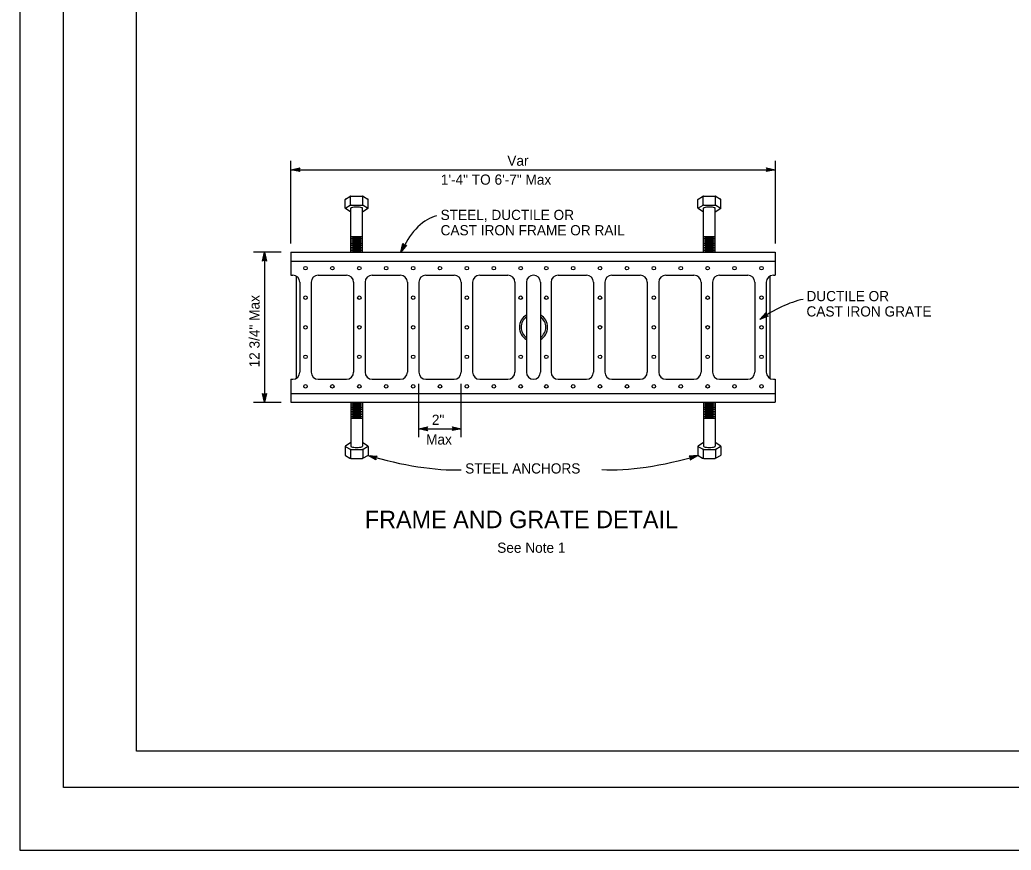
# Model space of a CAD drawing. Extents: x -893 to 867, y -474 to 712.
# Drawn here: x -893 to -213, y -474 to 96 of the extents above; entities that cross this region are included whole.
import ezdxf

# ---------------------------------------------------------------- set-up
doc = ezdxf.new("R2010")
doc.units = 0
for name, color, linetype in [('56 Stage 3 Anno', 7, 'Continuous'), ('57 Undefined', 7, 'Continuous'), ('60 Nongeo Data', 7, 'Continuous'), ('border_PLOTTING-ELEMENTS', 7, 'Continuous'), ('border_rw_22x34_Cut_Lines', 7, 'Continuous'), ('border_SHEET', 7, 'Continuous')]:
    doc.layers.add(name, color=color, linetype=linetype)

msp = doc.modelspace()

# ---------------------------------------------------------------- linework, layer by layer
at = {"layer": '56 Stage 3 Anno'}
for p, q in [((-707.45, -57.86), (-707.45, -1.18)), ((-707.45, -7.23), (-701.45, -5.9)), ((-706.06, -7.23), (-701.69, -6.26)), ((-704.69, -7.23), (-701.86, -6.61)), ((-701.45, -5.9), (-702.25, -7.23)), ((-701.45, -5.9), (-701.45, -5.9)), ((-380.49, -7.23), (-381.29, -5.89)), ((-381.29, -5.89), (-381.29, -5.89)), ((-381.29, -5.89), (-375.29, -7.23)), ((-381.07, -6.25), (-376.67, -7.23)), ((-380.84, -6.61), (-378.05, -7.23)), ((-375.29, -1.18), (-375.29, -57.86)), ((-707.45, -7.23), (-375.29, -7.23)), ((-701.45, -8.57), (-707.45, -7.23)), ((-707.45, -7.23), (-707.45, -7.23)), ((-701.67, -8.22), (-706.07, -7.23)), ((-701.9, -7.86), (-704.69, -7.23)), ((-703.31, -7.24), (-702.1, -6.97)), ((-702.08, -7.51), (-703.31, -7.24)), ((-702.25, -7.23), (-701.45, -8.57)), ((-701.45, -8.57), (-701.45, -8.57)), ((-375.29, -7.23), (-381.29, -8.56)), ((-381.29, -8.56), (-380.49, -7.23)), ((-381.29, -8.56), (-381.29, -8.56)), ((-376.68, -7.24), (-381.05, -8.2)), ((-378.05, -7.23), (-380.88, -7.86)), ((-380.66, -6.95), (-379.43, -7.23)), ((-379.43, -7.23), (-380.64, -7.5)), ((-375.29, -7.23), (-375.29, -7.23)), ((-632.04, -63.91), (-630.61, -57.93)), ((-628.21, -59.1), (-632.04, -63.91)), ((-631.44, -62.66), (-630.39, -58.3)), ((-628.63, -59.14), (-631.44, -62.67)), ((-630.83, -61.42), (-630.16, -58.61)), ((-629.05, -59.19), (-630.83, -61.42)), ((-630.61, -57.93), (-630.61, -57.93)), ((-630.61, -57.93), (-629.77, -59.23)), ((-630.23, -60.18), (-629.94, -58.98)), ((-629.44, -59.2), (-630.23, -60.18)), ((-629.77, -59.23), (-628.21, -59.1)), ((-628.21, -59.1), (-628.21, -59.1)), ((-714.16, -63.91), (-733.07, -63.91)), ((-726.94, -69.91), (-725.6, -63.91)), ((-726.59, -69.69), (-725.6, -65.29)), ((-726.23, -69.46), (-725.6, -66.67)), ((-725.6, -63.91), (-725.6, -166.76)), ((-725.6, -63.91), (-725.6, -63.91)), ((-725.6, -63.91), (-724.27, -69.91)), ((-725.6, -65.3), (-724.63, -69.67)), ((-725.6, -66.67), (-724.98, -69.5)), ((-632.04, -63.91), (-632.04, -63.91)), ((-725.6, -69.11), (-726.94, -69.91)), ((-726.94, -69.91), (-726.94, -69.91)), ((-725.88, -69.28), (-725.6, -68.05)), ((-725.6, -68.05), (-725.34, -69.26)), ((-724.27, -69.91), (-725.6, -69.11)), ((-724.27, -69.91), (-724.27, -69.91)), ((-385.8, -110.07), (-381.7, -105.49)), ((-380.14, -107.66), (-385.8, -110.07)), ((-384.67, -109.26), (-381.68, -105.92)), ((-380.52, -107.5), (-384.67, -109.27)), ((-383.55, -108.46), (-381.62, -106.31)), ((-380.92, -107.34), (-383.55, -108.46)), ((-382.43, -107.66), (-381.6, -106.74)), ((-381.27, -107.16), (-382.43, -107.66)), ((-381.7, -105.49), (-381.7, -105.49)), ((-381.7, -105.49), (-381.57, -107.04)), ((-381.57, -107.04), (-380.14, -107.66)), ((-380.14, -107.66), (-380.14, -107.66)), ((-385.8, -110.07), (-385.8, -110.07)), ((-619.72, -190.81), (-619.72, -154.13)), ((-590.68, -190.81), (-590.68, -154.13)), ((-725.6, -166.76), (-726.93, -160.76)), ((-726.93, -160.76), (-726.93, -160.76)), ((-726.93, -160.76), (-725.6, -161.56)), ((-725.6, -165.37), (-726.57, -161)), ((-725.6, -164), (-726.23, -161.18)), ((-725.6, -162.62), (-725.87, -161.41)), ((-725.6, -161.56), (-724.26, -160.76)), ((-724.26, -160.76), (-725.6, -166.76)), ((-724.62, -160.98), (-725.6, -165.38)), ((-724.98, -161.21), (-725.6, -164)), ((-725.32, -161.39), (-725.6, -162.62)), ((-724.26, -160.76), (-724.26, -160.76)), ((-733.07, -166.76), (-714.16, -166.76)), ((-725.6, -166.76), (-725.6, -166.76)), ((-619.72, -184.93), (-613.72, -183.6)), ((-613.72, -183.6), (-614.52, -184.93)), ((-613.72, -183.6), (-613.72, -183.6)), ((-595.88, -184.93), (-596.68, -183.59)), ((-596.68, -183.59), (-596.68, -183.59)), ((-596.68, -183.59), (-590.68, -184.93)), ((-613.72, -186.27), (-619.72, -184.93)), ((-619.72, -184.93), (-619.72, -184.93)), ((-619.72, -184.93), (-590.68, -184.93)), ((-613.94, -185.91), (-618.34, -184.93)), ((-618.33, -184.93), (-613.96, -183.96)), ((-616.96, -184.93), (-614.13, -184.31)), ((-614.17, -185.55), (-616.96, -184.93)), ((-615.58, -184.93), (-614.37, -184.66)), ((-614.35, -185.21), (-615.58, -184.93)), ((-614.52, -184.93), (-613.72, -186.27)), ((-613.72, -186.27), (-613.72, -186.27)), ((-590.68, -184.93), (-596.68, -186.26)), ((-596.68, -186.26), (-595.88, -184.93)), ((-596.68, -186.26), (-596.68, -186.26)), ((-596.46, -183.95), (-592.06, -184.93)), ((-592.07, -184.93), (-596.44, -185.9)), ((-593.44, -184.93), (-596.27, -185.55)), ((-596.23, -184.31), (-593.44, -184.93)), ((-596.05, -184.65), (-594.82, -184.93)), ((-594.82, -184.93), (-596.03, -185.19)), ((-590.68, -184.93), (-590.68, -184.93)), ((-649.16, -206.23), (-654.53, -203.23)), ((-654.53, -203.23), (-654.53, -203.23)), ((-654.53, -203.23), (-648.4, -203.67)), ((-649.27, -205.83), (-653.21, -203.63)), ((-653.19, -203.63), (-648.73, -203.95)), ((-649.39, -205.42), (-651.88, -204.02)), ((-651.88, -204.02), (-648.99, -204.23)), ((-648.4, -203.67), (-649.54, -204.72)), ((-648.4, -203.67), (-648.4, -203.67)), ((-428.21, -203.29), (-434.34, -203.73)), ((-434.34, -203.73), (-434.34, -203.73)), ((-434.34, -203.73), (-433.19, -204.77)), ((-429.54, -203.68), (-434.01, -204)), ((-433.58, -206.29), (-428.21, -203.29)), ((-433.47, -205.88), (-429.53, -203.68)), ((-428.21, -203.29), (-428.21, -203.29)), ((-649.46, -205.03), (-650.56, -204.42)), ((-650.56, -204.42), (-649.32, -204.51)), ((-649.54, -204.72), (-649.16, -206.23)), ((-649.16, -206.23), (-649.16, -206.23)), ((-430.86, -204.08), (-433.74, -204.29)), ((-433.19, -204.77), (-433.58, -206.29)), ((-433.58, -206.29), (-433.58, -206.29)), ((-432.18, -204.47), (-433.42, -204.56)), ((-433.35, -205.47), (-430.86, -204.08)), ((-433.28, -205.09), (-432.18, -204.47))]:
    msp.add_line(p, q, dxfattribs=at)
for centre, major_axis, ratio, start_param, end_param in [((-614.45, -64.28), (-14.24, -24.33), 0.556561, 3.601113, 4.916032), ((-372.1, -127.49), (-38.11, -26.64), 0.47577, 3.981505, 4.739161), ((-641.5, -183.64), (-75.18, 20.11), 0.287812, 1.473935, 2.388976), ((-441.06, -183.64), (75.18, 20.11), 0.287812, 3.855861, 4.806755)]:
    msp.add_ellipse(centre, major_axis=major_axis, ratio=ratio, start_param=start_param, end_param=end_param, dxfattribs=at)
at = {"layer": '60 Nongeo Data'}
for p, q in [((-670.07, -27.39), (-667.05, -25.64)), ((-666.59, -31.35), (-666.59, -25.69)), ((-666.29, -25.38), (-658.46, -25.38)), ((-658.16, -31.22), (-658.16, -25.94)), ((-657.71, -25.68), (-654.68, -27.39)), ((-428.06, -27.39), (-425.03, -25.64)), ((-424.58, -31.35), (-424.58, -25.69)), ((-424.28, -25.38), (-416.45, -25.38)), ((-416.15, -31.22), (-416.15, -25.94)), ((-415.69, -25.68), (-412.67, -27.39)), ((-670.22, -33.54), (-670.22, -27.65)), ((-666.43, -36.36), (-670.09, -33.79)), ((-669.77, -33.43), (-666.74, -31.61)), ((-666.43, -63.91), (-666.43, -33.66)), ((-666.29, -31.52), (-658.46, -31.52)), ((-658.32, -63.91), (-658.32, -33.66)), ((-654.66, -33.79), (-658.32, -36.36)), ((-658.01, -31.65), (-654.98, -33.43)), ((-654.53, -33.54), (-654.53, -27.65)), ((-428.21, -33.54), (-428.21, -27.65)), ((-424.42, -36.36), (-428.08, -33.79)), ((-427.75, -33.43), (-424.73, -31.61)), ((-424.42, -63.91), (-424.42, -33.66)), ((-424.28, -31.52), (-416.45, -31.52)), ((-416.31, -63.91), (-416.31, -33.66)), ((-412.64, -33.79), (-416.31, -36.36)), ((-416, -31.65), (-412.97, -33.43)), ((-412.52, -33.54), (-412.52, -27.65)), ((-666.43, -53.02), (-658.32, -53.02)), ((-666.43, -54.23), (-658.32, -54.23)), ((-665.22, -53.62), (-659.53, -53.62)), ((-424.42, -53.02), (-416.31, -53.02)), ((-424.42, -54.23), (-416.31, -54.23)), ((-423.21, -53.62), (-417.52, -53.62)), ((-666.43, -55.44), (-658.32, -55.44)), ((-666.43, -56.65), (-658.32, -56.65)), ((-666.43, -57.86), (-658.32, -57.86)), ((-666.43, -59.07), (-658.32, -59.07)), ((-666.43, -60.28), (-658.32, -60.28)), ((-665.22, -54.83), (-659.53, -54.83)), ((-665.22, -56.04), (-659.53, -56.04)), ((-665.22, -57.25), (-659.53, -57.25)), ((-665.22, -58.46), (-659.53, -58.46)), ((-665.22, -59.67), (-659.53, -59.67)), ((-665.22, -60.88), (-659.53, -60.88)), ((-424.42, -55.44), (-416.31, -55.44)), ((-424.42, -56.65), (-416.31, -56.65)), ((-424.42, -57.86), (-416.31, -57.86)), ((-424.42, -59.07), (-416.31, -59.07)), ((-424.42, -60.28), (-416.31, -60.28)), ((-423.21, -54.83), (-417.52, -54.83)), ((-423.21, -56.04), (-417.52, -56.04)), ((-423.21, -57.25), (-417.52, -57.25)), ((-423.21, -58.46), (-417.52, -58.46)), ((-423.21, -59.67), (-417.52, -59.67)), ((-423.21, -60.88), (-417.52, -60.88)), ((-707.45, -63.91), (-375.29, -63.91)), ((-707.45, -63.91), (-707.45, -79.64)), ((-666.43, -61.49), (-658.32, -61.49)), ((-666.43, -62.7), (-658.32, -62.7)), ((-665.22, -62.09), (-659.53, -62.09)), ((-665.22, -63.3), (-659.53, -63.3)), ((-424.42, -61.49), (-416.31, -61.49)), ((-424.42, -62.7), (-416.31, -62.7)), ((-423.21, -62.09), (-417.52, -62.09)), ((-423.21, -63.3), (-417.52, -63.3)), ((-375.29, -63.91), (-375.29, -79.64)), ((-707.45, -69.96), (-375.29, -69.96)), ((-707.45, -79.64), (-706.24, -79.64)), ((-703.82, -80.29), (-703.82, -150.38)), ((-688.69, -79.64), (-669.33, -79.64)), ((-651.79, -79.64), (-632.43, -79.64)), ((-614.88, -79.64), (-595.52, -79.64)), ((-577.97, -79.64), (-558.61, -79.64)), ((-524.13, -79.64), (-504.76, -79.64)), ((-487.22, -79.64), (-467.86, -79.64)), ((-450.31, -79.64), (-430.95, -79.64)), ((-413.41, -79.64), (-394.04, -79.64)), ((-378.92, -80.29), (-378.92, -150.38)), ((-376.5, -79.64), (-375.29, -79.64)), ((-701.4, -84.48), (-701.4, -146.19)), ((-693.54, -84.48), (-693.54, -146.19)), ((-664.49, -84.48), (-664.49, -146.19)), ((-656.63, -84.48), (-656.63, -146.19)), ((-627.59, -84.48), (-627.59, -146.19)), ((-619.72, -84.48), (-619.72, -146.19)), ((-590.68, -84.48), (-590.68, -146.19)), ((-582.81, -84.48), (-582.81, -146.19)), ((-553.77, -84.48), (-553.77, -146.19)), ((-545.91, -84.48), (-545.91, -146.19)), ((-536.23, -84.48), (-536.23, -146.19)), ((-528.97, -84.48), (-528.97, -146.19)), ((-499.92, -84.48), (-499.92, -146.19)), ((-492.06, -84.48), (-492.06, -146.19)), ((-463.02, -84.48), (-463.02, -146.19)), ((-455.15, -84.48), (-455.15, -146.19)), ((-426.11, -84.48), (-426.11, -146.19)), ((-418.25, -84.48), (-418.25, -146.19)), ((-389.2, -84.48), (-389.2, -146.19)), ((-381.34, -84.48), (-381.34, -146.19)), ((-707.45, -151.03), (-707.45, -166.76)), ((-707.45, -151.03), (-706.24, -151.03)), ((-688.69, -151.03), (-669.33, -151.03)), ((-651.79, -151.03), (-632.43, -151.03)), ((-614.88, -151.03), (-595.52, -151.03)), ((-577.97, -151.03), (-558.61, -151.03)), ((-524.13, -151.03), (-504.76, -151.03)), ((-487.22, -151.03), (-467.86, -151.03)), ((-450.31, -151.03), (-430.95, -151.03)), ((-413.41, -151.03), (-394.04, -151.03)), ((-376.5, -151.03), (-375.29, -151.03)), ((-375.29, -151.03), (-375.29, -166.76)), ((-707.45, -160.71), (-375.29, -160.71)), ((-707.45, -166.76), (-375.29, -166.76)), ((-666.43, -166.76), (-666.43, -197.01)), ((-666.43, -167.97), (-658.32, -167.97)), ((-666.43, -169.18), (-658.32, -169.18)), ((-665.22, -167.37), (-659.53, -167.37)), ((-665.22, -168.58), (-659.53, -168.58)), ((-665.22, -169.79), (-659.53, -169.79)), ((-658.32, -166.76), (-658.32, -197.01)), ((-424.42, -166.76), (-424.42, -197.01)), ((-424.42, -167.97), (-416.31, -167.97)), ((-424.42, -169.18), (-416.31, -169.18)), ((-423.21, -167.37), (-417.52, -167.37)), ((-423.21, -168.58), (-417.52, -168.58)), ((-423.21, -169.79), (-417.52, -169.79)), ((-416.31, -166.76), (-416.31, -197.01)), ((-666.43, -170.39), (-658.32, -170.39)), ((-666.43, -171.6), (-658.32, -171.6)), ((-666.43, -172.81), (-658.32, -172.81)), ((-666.43, -174.02), (-658.32, -174.02)), ((-666.43, -175.23), (-658.32, -175.23)), ((-666.43, -176.44), (-658.32, -176.44)), ((-665.22, -171), (-659.53, -171)), ((-665.22, -172.21), (-659.53, -172.21)), ((-665.22, -173.42), (-659.53, -173.42)), ((-665.22, -174.63), (-659.53, -174.63)), ((-665.22, -175.84), (-659.53, -175.84)), ((-424.42, -170.39), (-416.31, -170.39)), ((-424.42, -171.6), (-416.31, -171.6)), ((-424.42, -172.81), (-416.31, -172.81)), ((-424.42, -174.02), (-416.31, -174.02)), ((-424.42, -175.23), (-416.31, -175.23)), ((-424.42, -176.44), (-416.31, -176.44)), ((-423.21, -171), (-417.52, -171)), ((-423.21, -172.21), (-417.52, -172.21)), ((-423.21, -173.42), (-417.52, -173.42)), ((-423.21, -174.63), (-417.52, -174.63)), ((-423.21, -175.84), (-417.52, -175.84)), ((-666.43, -177.65), (-658.32, -177.65)), ((-665.22, -177.05), (-659.53, -177.05)), ((-424.42, -177.65), (-416.31, -177.65)), ((-423.21, -177.05), (-417.52, -177.05)), ((-670.22, -197.13), (-670.22, -203.02)), ((-666.43, -194.31), (-670.09, -196.88)), ((-654.66, -196.88), (-658.32, -194.31)), ((-654.53, -197.13), (-654.53, -203.02)), ((-428.21, -197.13), (-428.21, -203.02)), ((-424.42, -194.31), (-428.08, -196.88)), ((-412.64, -196.88), (-416.31, -194.31)), ((-412.52, -197.13), (-412.52, -203.02)), ((-670.07, -203.28), (-667.05, -205.03)), ((-669.77, -197.25), (-666.74, -199.06)), ((-666.59, -199.32), (-666.59, -204.99)), ((-666.29, -199.15), (-658.46, -199.15)), ((-658.16, -199.45), (-658.16, -204.73)), ((-658.01, -199.02), (-654.98, -197.24)), ((-657.71, -204.99), (-654.68, -203.28)), ((-428.06, -203.28), (-425.03, -205.03)), ((-427.75, -197.25), (-424.73, -199.06)), ((-424.58, -199.32), (-424.58, -204.99)), ((-424.28, -199.15), (-416.45, -199.15)), ((-416.15, -199.45), (-416.15, -204.73)), ((-416, -199.02), (-412.97, -197.24)), ((-415.69, -204.99), (-412.67, -203.28)), ((-666.29, -205.29), (-658.46, -205.29)), ((-424.28, -205.29), (-416.45, -205.29))]:
    msp.add_line(p, q, dxfattribs=at)
for centre in [(-697.47, -74.8), (-679.01, -74.8), (-660.56, -74.8), (-642.11, -74.8), (-623.65, -74.8), (-605.2, -74.8), (-586.75, -74.8), (-568.29, -74.8), (-549.84, -74.8), (-532.29, -74.8), (-513.84, -74.8), (-495.39, -74.8), (-476.93, -74.8), (-458.48, -74.8), (-440.03, -74.8), (-421.57, -74.8), (-403.12, -74.8), (-384.67, -74.8), (-697.47, -95.07), (-660.56, -95.07), (-623.65, -95.07), (-586.75, -95.07), (-549.84, -95.07), (-532.29, -95.07), (-495.39, -95.07), (-458.48, -95.07), (-421.57, -95.07), (-384.67, -95.07), (-697.47, -115.34), (-660.56, -115.34), (-623.65, -115.34), (-586.75, -115.34), (-495.39, -115.34), (-458.48, -115.34), (-421.57, -115.34), (-384.67, -115.34), (-697.47, -135.6), (-660.56, -135.6), (-623.65, -135.6), (-586.75, -135.6), (-549.84, -135.6), (-532.29, -135.6), (-495.39, -135.6), (-458.48, -135.6), (-421.57, -135.6), (-384.67, -135.6), (-697.47, -155.87), (-679.01, -155.87), (-660.56, -155.87), (-642.11, -155.87), (-623.65, -155.87), (-605.2, -155.87), (-586.75, -155.87), (-568.29, -155.87), (-549.84, -155.87), (-532.29, -155.87), (-513.84, -155.87), (-495.39, -155.87), (-476.93, -155.87), (-458.48, -155.87), (-440.03, -155.87), (-421.57, -155.87), (-403.12, -155.87), (-384.67, -155.87)]:
    msp.add_circle(centre, 1.21, dxfattribs=at)
for centre, radius, start, end in [((-666.9, -25.91), 0.303, 0, 119.94624), ((-666.29, -25.69), 0.303, 90, 180), ((-658.46, -25.69), 0.303, 0, 90), ((-657.86, -25.94), 0.303, 60.55382, 180), ((-424.88, -25.91), 0.303, 0, 119.94624), ((-424.28, -25.69), 0.303, 90, 180), ((-416.45, -25.69), 0.303, 0, 90), ((-415.84, -25.94), 0.303, 60.55382, 180), ((-669.92, -27.65), 0.303, 119.94661, 180), ((-669.92, -33.17), 0.303, 180, 300.97956), ((-669.92, -33.54), 0.303, 180, 234.94778), ((-666.9, -31.35), 0.303, 300.9792, 0), ((-666.29, -31.22), 0.303, 180, 270), ((-658.46, -31.22), 0.303, 270, 0), ((-657.86, -31.39), 0.303, 180, 239.51594), ((-654.83, -33.17), 0.303, 239.5161, 0), ((-654.83, -27.65), 0.303, 0, 60.55358), ((-654.83, -33.54), 0.303, 305.05222, 0), ((-427.91, -27.65), 0.303, 119.94661, 180), ((-427.91, -33.17), 0.303, 180, 300.97956), ((-427.91, -33.54), 0.303, 180, 234.94778), ((-424.88, -31.35), 0.303, 300.9792, 0), ((-424.28, -31.22), 0.303, 180, 270), ((-416.45, -31.22), 0.303, 270, 0), ((-415.84, -31.39), 0.303, 180, 239.51594), ((-412.82, -33.17), 0.303, 239.5161, 0), ((-412.82, -27.65), 0.303, 0, 60.55358), ((-412.82, -33.54), 0.303, 305.05222, 0), ((-706.24, -84.48), 4.84, 0, 90), ((-688.69, -84.48), 4.84, 90, 180), ((-669.33, -84.48), 4.84, 0, 90), ((-651.79, -84.48), 4.84, 90, 180), ((-632.43, -84.48), 4.84, 0, 90), ((-614.88, -84.48), 4.84, 90, 180), ((-595.52, -84.48), 4.84, 0, 90), ((-577.97, -84.48), 4.84, 90, 180), ((-558.61, -84.48), 4.84, 0, 90), ((-541.07, -84.48), 4.84, 90, 180), ((-541.07, -84.48), 4.84, 0, 90), ((-524.13, -84.48), 4.84, 90, 180), ((-504.76, -84.48), 4.84, 0, 90), ((-487.22, -84.48), 4.84, 90, 180), ((-467.86, -84.48), 4.84, 0, 90), ((-450.31, -84.48), 4.84, 90, 180), ((-430.95, -84.48), 4.84, 0, 90), ((-413.4, -84.48), 4.84, 90, 180), ((-394.04, -84.48), 4.84, 0, 90), ((-376.5, -84.48), 4.84, 90, 180), ((-541.07, -115.34), 9.68, 120, 240), ((-541.07, -115.34), 8.47, 124.84991, 235.15009), ((-541.07, -115.34), 9.68, 300, 60), ((-541.07, -115.34), 8.47, 304.84991, 55.15009), ((-706.24, -146.19), 4.84, 270, 360), ((-688.69, -146.19), 4.84, 180, 270), ((-669.33, -146.19), 4.84, 270, 360), ((-651.79, -146.19), 4.84, 180, 270), ((-632.43, -146.19), 4.84, 270, 360), ((-614.88, -146.19), 4.84, 180, 270), ((-595.52, -146.19), 4.84, 270, 360), ((-577.97, -146.19), 4.84, 180, 270), ((-558.61, -146.19), 4.84, 270, 0), ((-541.07, -146.19), 4.84, 180, 270), ((-541.07, -146.19), 4.84, 270, 0), ((-524.13, -146.19), 4.84, 180, 270), ((-504.76, -146.19), 4.84, 270, 360), ((-487.22, -146.19), 4.84, 180, 270), ((-467.86, -146.19), 4.84, 270, 360), ((-450.31, -146.19), 4.84, 180, 270), ((-430.95, -146.19), 4.84, 270, 360), ((-413.4, -146.19), 4.84, 180, 270), ((-394.04, -146.19), 4.84, 270, 0), ((-376.5, -146.19), 4.84, 180, 270), ((-669.92, -197.13), 0.303, 125.05222, 180), ((-669.92, -197.51), 0.303, 59.02044, 180), ((-654.83, -197.5), 0.303, 0, 120.4839), ((-654.83, -197.13), 0.303, 0, 54.94778), ((-427.91, -197.13), 0.303, 125.05222, 180), ((-427.91, -197.51), 0.303, 59.02044, 180), ((-412.82, -197.5), 0.303, 0, 120.4839), ((-412.82, -197.13), 0.303, 0, 54.94778), ((-669.92, -203.02), 0.303, 180, 240.05339), ((-666.9, -199.32), 0.303, 0, 59.0208), ((-666.29, -199.45), 0.303, 90, 180), ((-658.46, -199.45), 0.303, 0, 90), ((-657.86, -199.28), 0.303, 120.48406, 180), ((-654.83, -203.02), 0.303, 299.44642, 0), ((-427.91, -203.02), 0.303, 180, 240.05339), ((-424.88, -199.32), 0.303, 0, 59.0208), ((-424.28, -199.45), 0.303, 90, 180), ((-416.45, -199.45), 0.303, 0, 90), ((-415.84, -199.28), 0.303, 120.48406, 180), ((-412.82, -203.02), 0.303, 299.44642, 0), ((-666.9, -204.76), 0.303, 240.05376, 0), ((-666.29, -204.99), 0.303, 180, 270), ((-658.46, -204.99), 0.303, 270, 360), ((-657.86, -204.73), 0.303, 180, 299.44618), ((-424.88, -204.76), 0.303, 240.05376, 0), ((-424.28, -204.99), 0.303, 180, 270), ((-416.45, -204.99), 0.303, 270, 360), ((-415.84, -204.73), 0.303, 180, 299.44618)]:
    msp.add_arc(centre, radius, start, end, dxfattribs=at)
for centre, major_axis in [((-662.38, -33.66), (4.05, 0)), ((-420.36, -33.66), (4.05, 0)), ((-662.38, -197.01), (-4.05, 0)), ((-420.36, -197.01), (-4.05, 0))]:
    msp.add_ellipse(centre, major_axis=major_axis, ratio=0.180398, start_param=6.283185, end_param=9.424778, dxfattribs=at)
at = {"layer": 'border_PLOTTING-ELEMENTS'}
for points in [[(-893.46, -474.04), (866.54, -474.04), (866.54, 711.96), (-893.46, 711.96)], [(-863.46, 668.96), (836.54, 668.96), (836.54, -431.04), (-863.46, -431.04)]]:
    msp.add_lwpolyline(points, close=True, dxfattribs=at)
at = {"layer": 'border_rw_22x34_Cut_Lines'}
msp.add_lwpolyline([(-863.46, 668.96), (836.54, 668.96), (836.54, -431.04), (-863.46, -431.04)], close=True, dxfattribs=at)
at = {"layer": 'border_SHEET'}
for p, q in [((-813.46, -406.05), (-813.46, 643.95)), ((811.54, -406.05), (-813.46, -406.05))]:
    msp.add_line(p, q, dxfattribs=at)

# ---------------------------------------------------------------- texts
at = {"layer": '57 Undefined'}
for s, height, p in [('Var', 7, (-559.02, -4.54)), ('1\'-4" TO 6\'-7" Max', 7, (-604.62, -17.54)), ('STEEL, DUCTILE OR', 7, (-604.79, -41.76)), ('CAST IRON FRAME OR RAIL', 7, (-604.79, -52.26)), ('DUCTILE OR', 7, (-353.8, -97.45)), ('CAST IRON GRATE', 7, (-353.8, -107.95)), ('2"', 7, (-610.77, -182.3)), ('Max', 7, (-614.75, -195.78)), ('STEEL ANCHORS', 7, (-587.95, -215.66)), ('FRAME AND GRATE DETAIL', 12, (-656.78, -253.16)), ('See Note 1', 7, (-565.95, -270.05))]:
    msp.add_text(s, height=height, dxfattribs=at).set_placement(p)
msp.add_text('12 3/4" Max', height=7, rotation=90, dxfattribs=at).set_placement((-729, -142.91))

doc.saveas('drawing.dxf')
